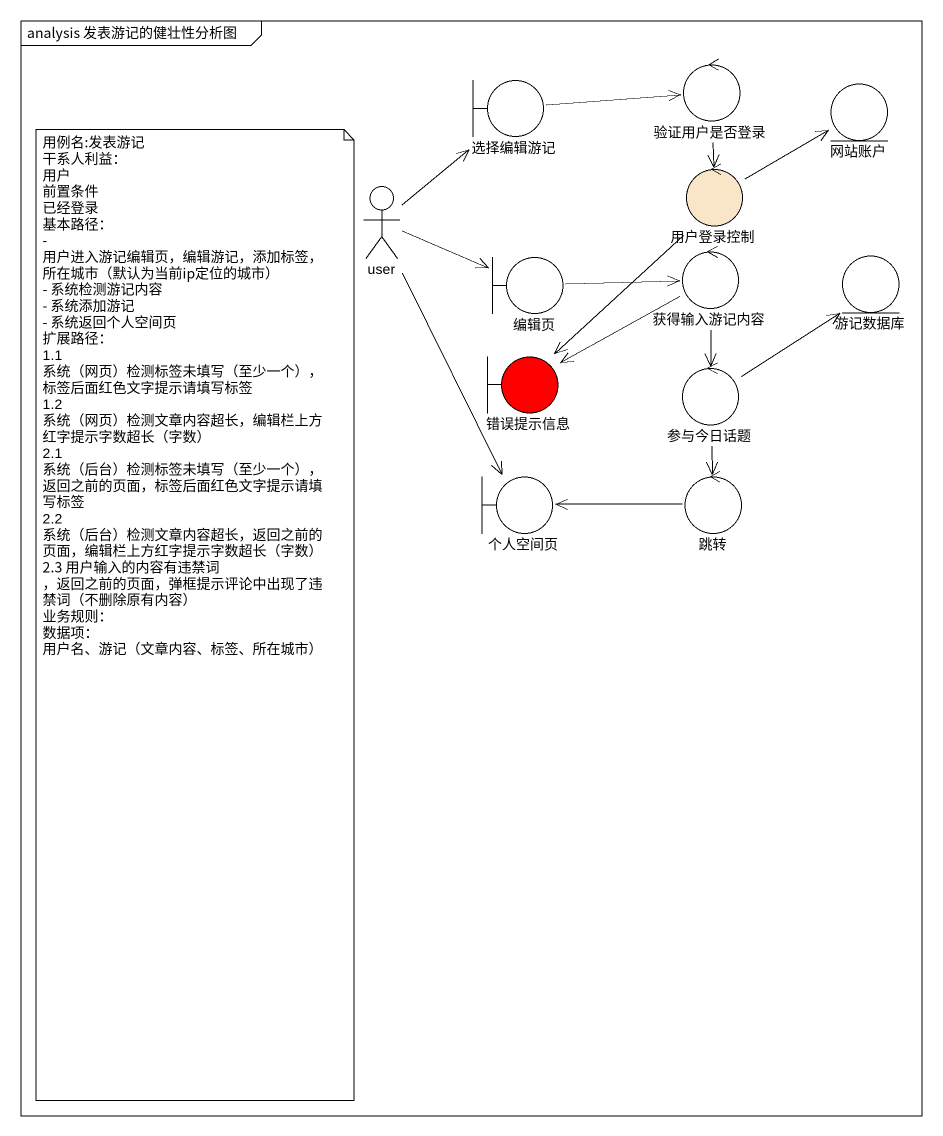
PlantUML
@startuml
mainframe analysis 发表游记的健壮性分析图
boundary 选择编辑游记
control 验证用户是否登录
entity 网站账户
actor user
control 用户登录控制 #F9E5C7
boundary 编辑页
control 获得输入游记内容
entity 游记数据库
boundary 错误提示信息 #FF0000
control 参与今日话题
boundary 个人空间页
control 跳转
选择编辑游记 -right-> 验证用户是否登录
验证用户是否登录 --> 用户登录控制
user -up-> 选择编辑游记
user -right-> 编辑页
user --> 个人空间页
用户登录控制 -right-> 网站账户
用户登录控制 --> 错误提示信息
编辑页 -right-> 获得输入游记内容
获得输入游记内容 -left-> 错误提示信息
获得输入游记内容 --> 参与今日话题
参与今日话题 -up-> 游记数据库
参与今日话题 --> 跳转
跳转 -left-> 个人空间页
note as N1
  用例名:发表游记
  干系人利益：
  用户
  前置条件
  已经登录
  基本路径：
  - 用户进入游记编辑页，编辑游记，添加标签，所在城市（默认为当前ip定位的城市）
  - 系统检测游记内容
  - 系统添加游记
  - 系统返回个人空间页
  扩展路径：
  1.1 系统（网页）检测标签未填写（至少一个），标签后面红色文字提示请填写标签
  1.2 系统（网页）检测文章内容超长，编辑栏上方红字提示字数超长（字数）
  2.1 系统（后台）检测标签未填写（至少一个），返回之前的页面，标签后面红色文字提示请填写标签
  2.2 系统（后台）检测文章内容超长，返回之前的页面，编辑栏上方红字提示字数超长（字数）
  2.3 用户输入的内容有违禁词 ，返回之前的页面，弹框提示评论中出现了违禁词（不删除原有内容）
  业务规则：
  数据项：
  用户名、游记（文章内容、标签、所在城市）
end note
@enduml
